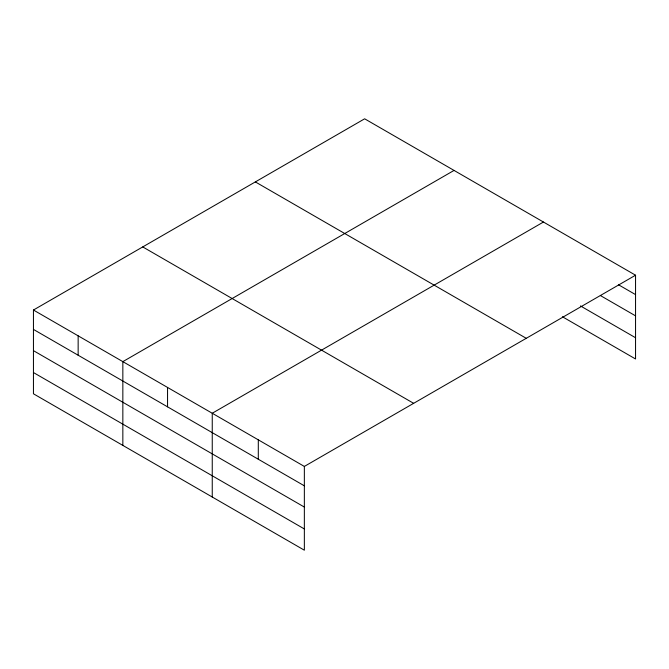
<?xml version="1.0" encoding="UTF-8"?>
<svg xmlns="http://www.w3.org/2000/svg" width="669" height="669" viewBox="0 0 669 669"><rect width="100%" height="100%" fill="white"/><g stroke="black" fill="none" stroke-linecap="round" stroke-linejoin="round"><path stroke-width="1" d="M635.55 275.21L364.647 118.806L33.45 310.023L33.45 393.79L304.353 550.194L304.353 466.427L635.55 275.21L635.55 358.977L562.403 316.746M454.042 170.419L122.845 361.636L122.845 445.403M543.445 222.033L212.249 413.25L212.249 497.017M618.39 284.701L635.55 294.603M600.336 295.514L635.55 315.852M580.466 305.934L635.55 337.736M255.349 181.909L526.252 338.313M142.748 246.92L413.651 403.323M33.45 310.023L304.353 466.427M33.45 329.416L304.353 485.819M33.45 350.656L304.353 507.06M33.45 372.549L304.353 528.953M258.301 439.834L258.301 459.227M167.551 387.443L167.551 406.836M78.148 335.83L78.148 355.222"/></g></svg>
